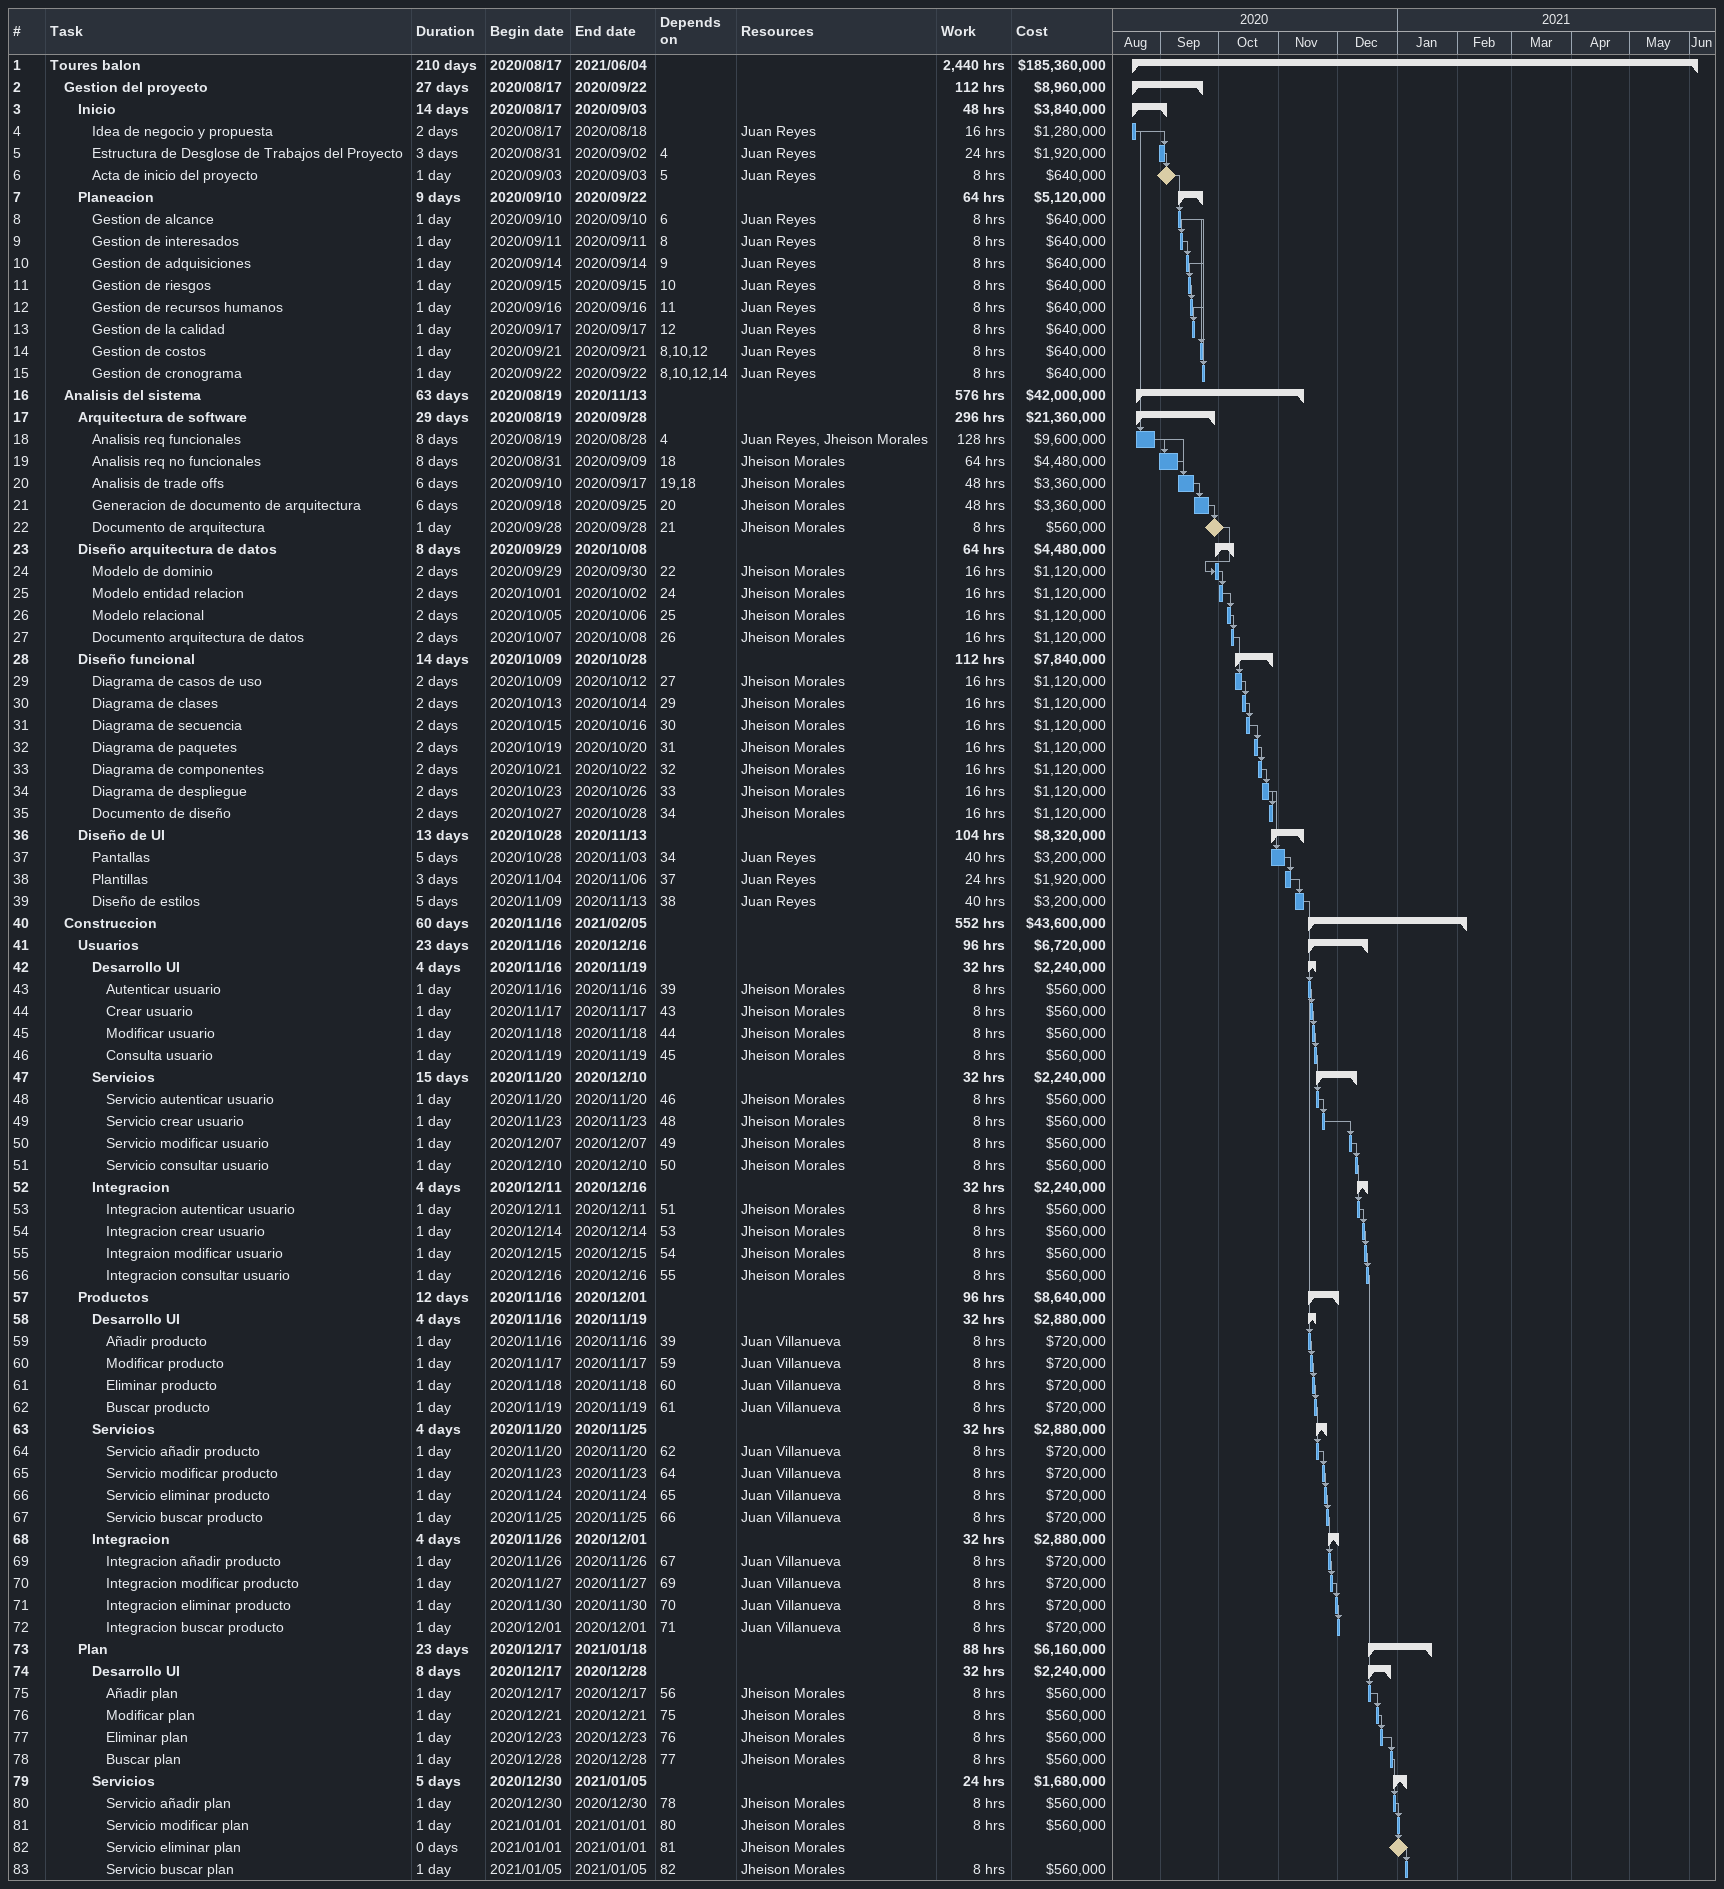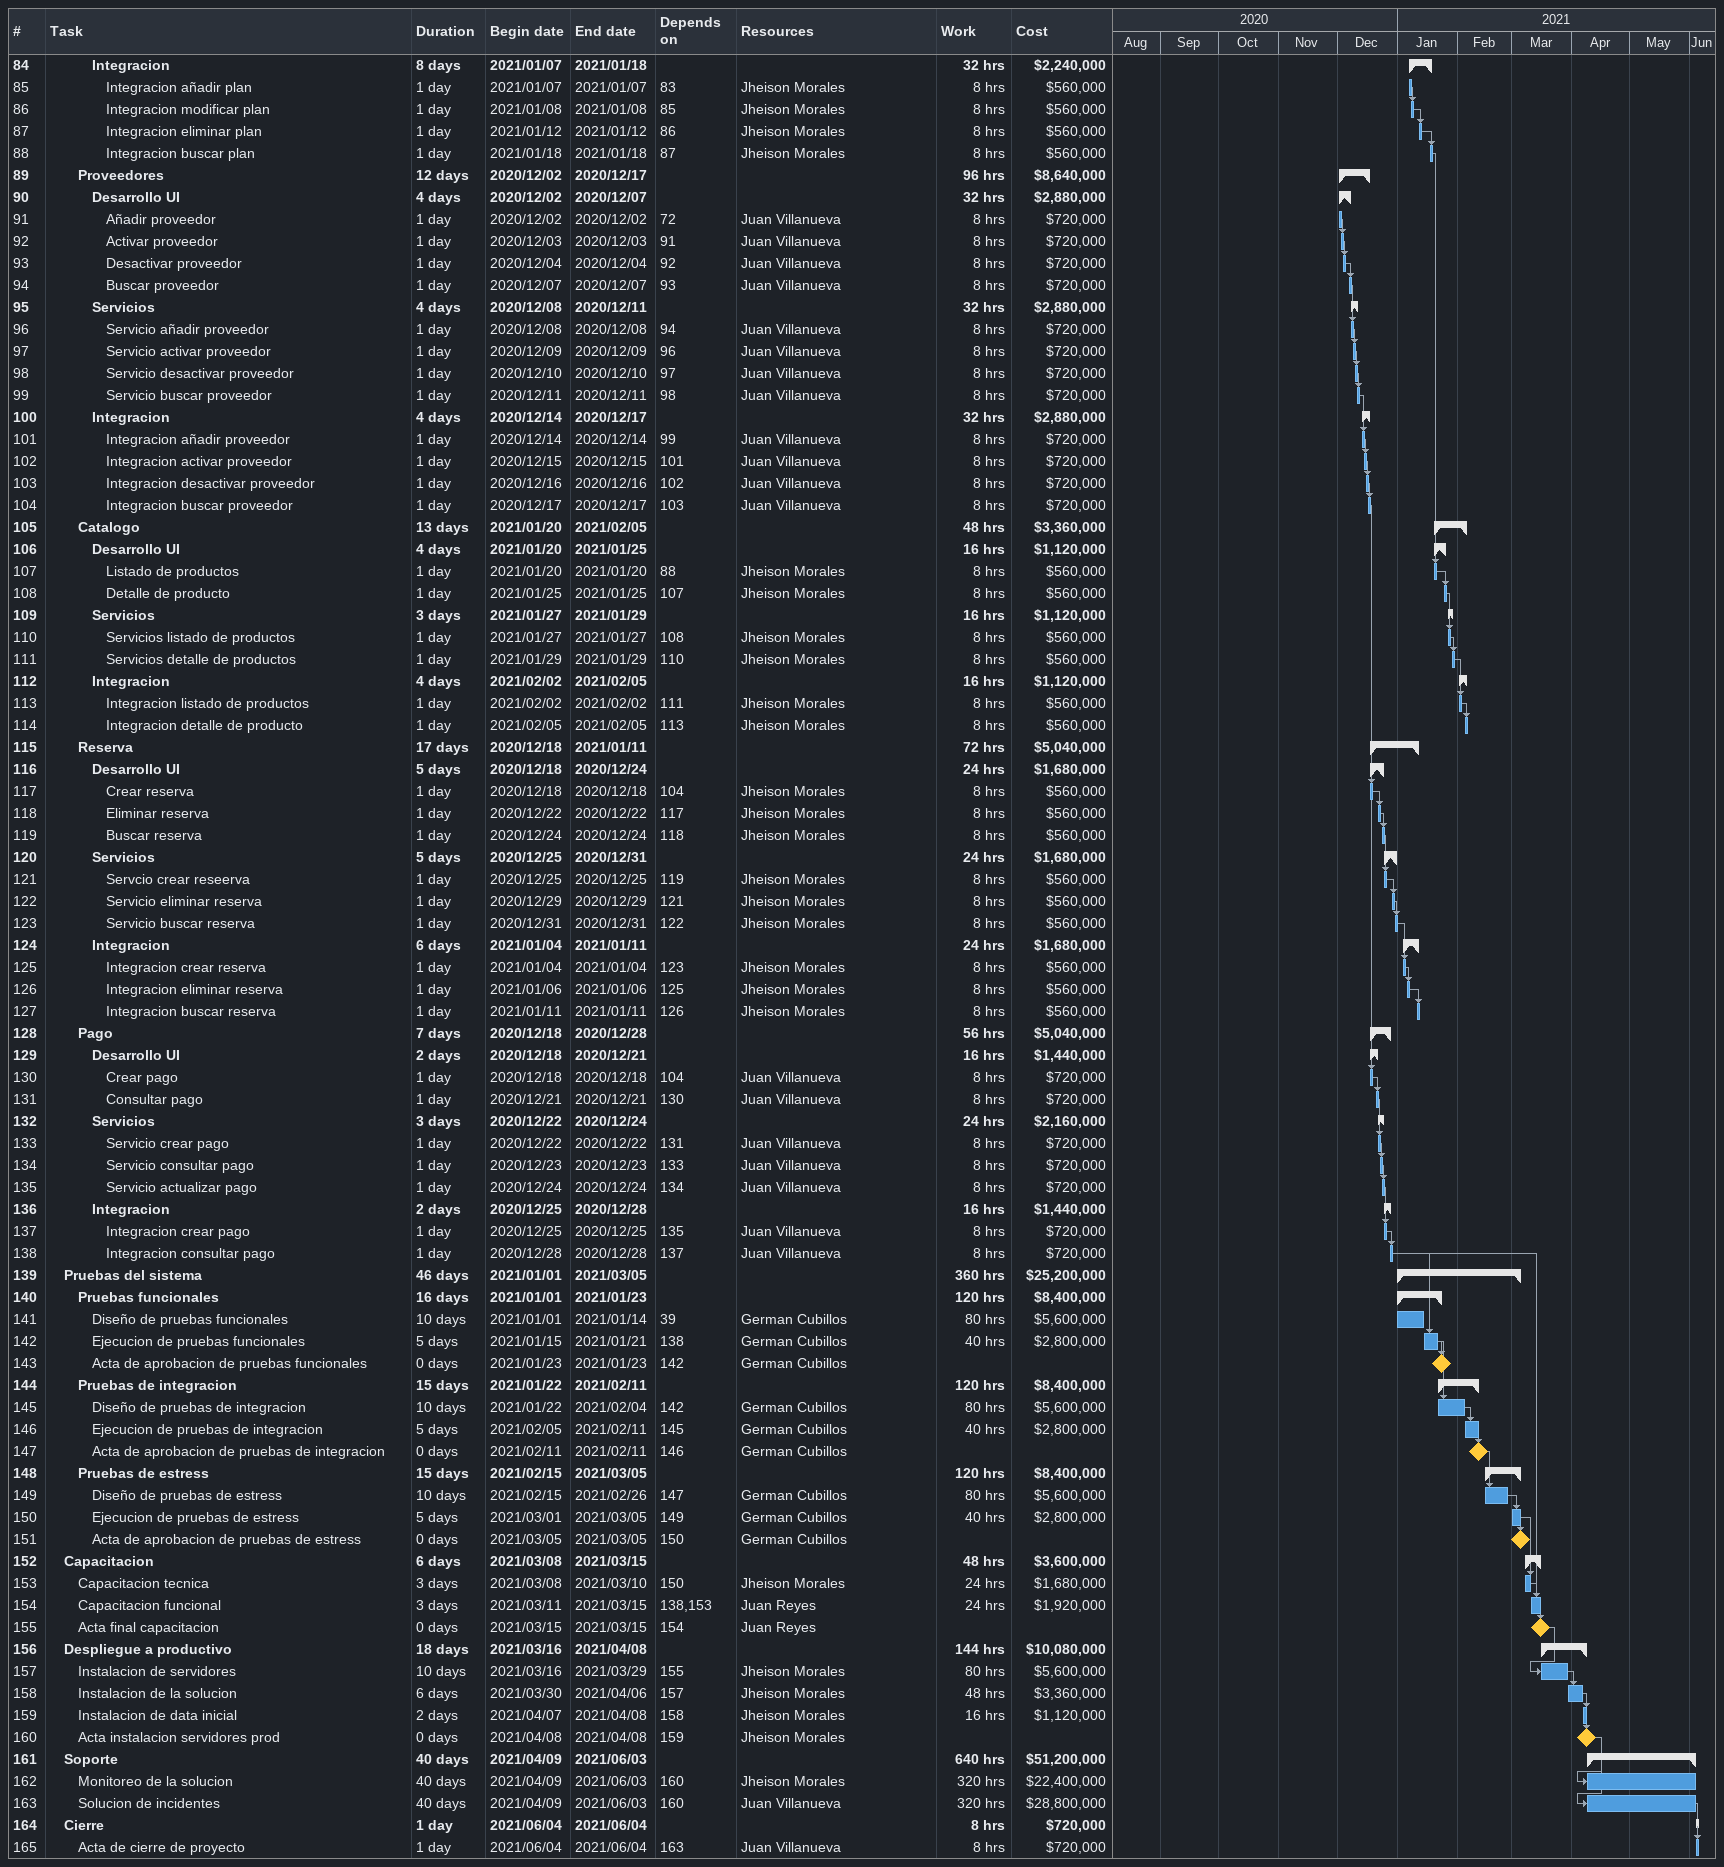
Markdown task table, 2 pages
| ID | Level | Task | Duration | Start | Finish | Predecessors | Resources | Work (h) | Cost ($) |
|---|---|---|---|---|---|---|---|---|---|
| 1 | 1 | **Toures balon** | 210d | 2020-08-17 | 2021-06-04 |  |  | 2440 | 185360000 |
| 2 | 2 | **Gestion del proyecto** | 27d | 2020-08-17 | 2020-09-22 |  |  | 112 | 8960000 |
| 3 | 3 | **Inicio** | 14d | 2020-08-17 | 2020-09-03 |  |  | 48 | 3840000 |
| 4 | 4 | Idea de negocio y propuesta | 2d | 2020-08-17 | 2020-08-18 |  | Juan Reyes | 16 | 1280000 |
| 5 | 4 | Estructura de Desglose de Trabajos del Proyecto | 3d | 2020-08-31 | 2020-09-02 | 4 | Juan Reyes | 24 | 1920000 |
| 6 | 4 | Acta de inicio del proyecto | 1d | 2020-09-03 | 2020-09-03 | 5 | Juan Reyes | 8 | 640000 |
| 7 | 3 | **Planeacion** | 9d | 2020-09-10 | 2020-09-22 |  |  | 64 | 5120000 |
| 8 | 4 | Gestion de alcance | 1d | 2020-09-10 | 2020-09-10 | 6 | Juan Reyes | 8 | 640000 |
| 9 | 4 | Gestion de interesados | 1d | 2020-09-11 | 2020-09-11 | 8 | Juan Reyes | 8 | 640000 |
| 10 | 4 | Gestion de adquisiciones | 1d | 2020-09-14 | 2020-09-14 | 9 | Juan Reyes | 8 | 640000 |
| 11 | 4 | Gestion de riesgos | 1d | 2020-09-15 | 2020-09-15 | 10 | Juan Reyes | 8 | 640000 |
| 12 | 4 | Gestion de recursos humanos | 1d | 2020-09-16 | 2020-09-16 | 11 | Juan Reyes | 8 | 640000 |
| 13 | 4 | Gestion de la calidad | 1d | 2020-09-17 | 2020-09-17 | 12 | Juan Reyes | 8 | 640000 |
| 14 | 4 | Gestion de costos | 1d | 2020-09-21 | 2020-09-21 | 8, 10, 12 | Juan Reyes | 8 | 640000 |
| 15 | 4 | Gestion de cronograma | 1d | 2020-09-22 | 2020-09-22 | 8, 10, 12, 14 | Juan Reyes | 8 | 640000 |
| 16 | 2 | **Analisis del sistema** | 63d | 2020-08-19 | 2020-11-13 |  |  | 576 | 42000000 |
| 17 | 3 | **Arquitectura de software** | 29d | 2020-08-19 | 2020-09-28 |  |  | 296 | 21360000 |
| 18 | 4 | Analisis req funcionales | 8d | 2020-08-19 | 2020-08-28 | 4 | Juan Reyes, Jheison Morales | 128 | 9600000 |
| 19 | 4 | Analisis req no funcionales | 8d | 2020-08-31 | 2020-09-09 | 18 | Jheison Morales | 64 | 4480000 |
| 20 | 4 | Analisis de trade offs | 6d | 2020-09-10 | 2020-09-17 | 19, 18 | Jheison Morales | 48 | 3360000 |
| 21 | 4 | Generacion de documento de arquitectura | 6d | 2020-09-18 | 2020-09-25 | 20 | Jheison Morales | 48 | 3360000 |
| 22 | 4 | Documento de arquitectura | 1d | 2020-09-28 | 2020-09-28 | 21 | Jheison Morales | 8 | 560000 |
| 23 | 3 | **Diseño arquitectura de datos** | 8d | 2020-09-29 | 2020-10-08 |  |  | 64 | 4480000 |
| 24 | 4 | Modelo de dominio | 2d | 2020-09-29 | 2020-09-30 | 22 | Jheison Morales | 16 | 1120000 |
| 25 | 4 | Modelo entidad relacion | 2d | 2020-10-01 | 2020-10-02 | 24 | Jheison Morales | 16 | 1120000 |
| 26 | 4 | Modelo relacional | 2d | 2020-10-05 | 2020-10-06 | 25 | Jheison Morales | 16 | 1120000 |
| 27 | 4 | Documento arquitectura de datos | 2d | 2020-10-07 | 2020-10-08 | 26 | Jheison Morales | 16 | 1120000 |
| 28 | 3 | **Diseño funcional** | 14d | 2020-10-09 | 2020-10-28 |  |  | 112 | 7840000 |
| 29 | 4 | Diagrama de casos de uso | 2d | 2020-10-09 | 2020-10-12 | 27 | Jheison Morales | 16 | 1120000 |
| 30 | 4 | Diagrama de clases | 2d | 2020-10-13 | 2020-10-14 | 29 | Jheison Morales | 16 | 1120000 |
| 31 | 4 | Diagrama de secuencia | 2d | 2020-10-15 | 2020-10-16 | 30 | Jheison Morales | 16 | 1120000 |
| 32 | 4 | Diagrama de paquetes | 2d | 2020-10-19 | 2020-10-20 | 31 | Jheison Morales | 16 | 1120000 |
| 33 | 4 | Diagrama de componentes | 2d | 2020-10-21 | 2020-10-22 | 32 | Jheison Morales | 16 | 1120000 |
| 34 | 4 | Diagrama de despliegue | 2d | 2020-10-23 | 2020-10-26 | 33 | Jheison Morales | 16 | 1120000 |
| 35 | 4 | Documento de diseño | 2d | 2020-10-27 | 2020-10-28 | 34 | Jheison Morales | 16 | 1120000 |
| 36 | 3 | **Diseño de UI** | 13d | 2020-10-28 | 2020-11-13 |  |  | 104 | 8320000 |
| 37 | 4 | Pantallas | 5d | 2020-10-28 | 2020-11-03 | 34 | Juan Reyes | 40 | 3200000 |
| 38 | 4 | Plantillas | 3d | 2020-11-04 | 2020-11-06 | 37 | Juan Reyes | 24 | 1920000 |
| 39 | 4 | Diseño de estilos | 5d | 2020-11-09 | 2020-11-13 | 38 | Juan Reyes | 40 | 3200000 |
| 40 | 2 | **Construccion** | 60d | 2020-11-16 | 2021-02-05 |  |  | 552 | 43600000 |
| 41 | 3 | **Usuarios** | 23d | 2020-11-16 | 2020-12-16 |  |  | 96 | 6720000 |
| 42 | 4 | **Desarrollo UI** | 4d | 2020-11-16 | 2020-11-19 |  |  | 32 | 2240000 |
| 43 | 5 | Autenticar usuario | 1d | 2020-11-16 | 2020-11-16 | 39 | Jheison Morales | 8 | 560000 |
| 44 | 5 | Crear usuario | 1d | 2020-11-17 | 2020-11-17 | 43 | Jheison Morales | 8 | 560000 |
| 45 | 5 | Modificar usuario | 1d | 2020-11-18 | 2020-11-18 | 44 | Jheison Morales | 8 | 560000 |
| 46 | 5 | Consulta usuario | 1d | 2020-11-19 | 2020-11-19 | 45 | Jheison Morales | 8 | 560000 |
| 47 | 4 | **Servicios** | 15d | 2020-11-20 | 2020-12-10 |  |  | 32 | 2240000 |
| 48 | 5 | Servicio autenticar usuario | 1d | 2020-11-20 | 2020-11-20 | 46 | Jheison Morales | 8 | 560000 |
| 49 | 5 | Servicio crear usuario | 1d | 2020-11-23 | 2020-11-23 | 48 | Jheison Morales | 8 | 560000 |
| 50 | 5 | Servicio modificar usuario | 1d | 2020-12-07 | 2020-12-07 | 49 | Jheison Morales | 8 | 560000 |
| 51 | 5 | Servicio consultar usuario | 1d | 2020-12-10 | 2020-12-10 | 50 | Jheison Morales | 8 | 560000 |
| 52 | 4 | **Integracion** | 4d | 2020-12-11 | 2020-12-16 |  |  | 32 | 2240000 |
| 53 | 5 | Integracion autenticar usuario | 1d | 2020-12-11 | 2020-12-11 | 51 | Jheison Morales | 8 | 560000 |
| 54 | 5 | Integracion crear usuario | 1d | 2020-12-14 | 2020-12-14 | 53 | Jheison Morales | 8 | 560000 |
| 55 | 5 | Integraion modificar usuario | 1d | 2020-12-15 | 2020-12-15 | 54 | Jheison Morales | 8 | 560000 |
| 56 | 5 | Integracion consultar usuario | 1d | 2020-12-16 | 2020-12-16 | 55 | Jheison Morales | 8 | 560000 |
| 57 | 3 | **Productos** | 12d | 2020-11-16 | 2020-12-01 |  |  | 96 | 8640000 |
| 58 | 4 | **Desarrollo UI** | 4d | 2020-11-16 | 2020-11-19 |  |  | 32 | 2880000 |
| 59 | 5 | Añadir producto | 1d | 2020-11-16 | 2020-11-16 | 39 | Juan Villanueva | 8 | 720000 |
| 60 | 5 | Modificar producto | 1d | 2020-11-17 | 2020-11-17 | 59 | Juan Villanueva | 8 | 720000 |
| 61 | 5 | Eliminar producto | 1d | 2020-11-18 | 2020-11-18 | 60 | Juan Villanueva | 8 | 720000 |
| 62 | 5 | Buscar producto | 1d | 2020-11-19 | 2020-11-19 | 61 | Juan Villanueva | 8 | 720000 |
| 63 | 4 | **Servicios** | 4d | 2020-11-20 | 2020-11-25 |  |  | 32 | 2880000 |
| 64 | 5 | Servicio añadir producto | 1d | 2020-11-20 | 2020-11-20 | 62 | Juan Villanueva | 8 | 720000 |
| 65 | 5 | Servicio modificar producto | 1d | 2020-11-23 | 2020-11-23 | 64 | Juan Villanueva | 8 | 720000 |
| 66 | 5 | Servicio eliminar producto | 1d | 2020-11-24 | 2020-11-24 | 65 | Juan Villanueva | 8 | 720000 |
| 67 | 5 | Servicio buscar producto | 1d | 2020-11-25 | 2020-11-25 | 66 | Juan Villanueva | 8 | 720000 |
| 68 | 4 | **Integracion** | 4d | 2020-11-26 | 2020-12-01 |  |  | 32 | 2880000 |
| 69 | 5 | Integracion añadir producto | 1d | 2020-11-26 | 2020-11-26 | 67 | Juan Villanueva | 8 | 720000 |
| 70 | 5 | Integracion modificar producto | 1d | 2020-11-27 | 2020-11-27 | 69 | Juan Villanueva | 8 | 720000 |
| 71 | 5 | Integracion eliminar producto | 1d | 2020-11-30 | 2020-11-30 | 70 | Juan Villanueva | 8 | 720000 |
| 72 | 5 | Integracion buscar producto | 1d | 2020-12-01 | 2020-12-01 | 71 | Juan Villanueva | 8 | 720000 |
| 73 | 3 | **Plan** | 23d | 2020-12-17 | 2021-01-18 |  |  | 88 | 6160000 |
| 74 | 4 | **Desarrollo UI** | 8d | 2020-12-17 | 2020-12-28 |  |  | 32 | 2240000 |
| 75 | 5 | Añadir plan | 1d | 2020-12-17 | 2020-12-17 | 56 | Jheison Morales | 8 | 560000 |
| 76 | 5 | Modificar plan | 1d | 2020-12-21 | 2020-12-21 | 75 | Jheison Morales | 8 | 560000 |
| 77 | 5 | Eliminar plan | 1d | 2020-12-23 | 2020-12-23 | 76 | Jheison Morales | 8 | 560000 |
| 78 | 5 | Buscar plan | 1d | 2020-12-28 | 2020-12-28 | 77 | Jheison Morales | 8 | 560000 |
| 79 | 4 | **Servicios** | 5d | 2020-12-30 | 2021-01-05 |  |  | 24 | 1680000 |
| 80 | 5 | Servicio añadir plan | 1d | 2020-12-30 | 2020-12-30 | 78 | Jheison Morales | 8 | 560000 |
| 81 | 5 | Servicio modificar plan | 1d | 2021-01-01 | 2021-01-01 | 80 | Jheison Morales | 8 | 560000 |
| 82 | 5 | Servicio eliminar plan | 0d | 2021-01-01 | 2021-01-01 | 81 | Jheison Morales |  |  |
| 83 | 5 | Servicio buscar plan | 1d | 2021-01-05 | 2021-01-05 | 82 | Jheison Morales | 8 | 560000 |
| 84 | 4 | **Integracion** | 8d | 2021-01-07 | 2021-01-18 |  |  | 32 | 2240000 |
| 85 | 5 | Integracion añadir plan | 1d | 2021-01-07 | 2021-01-07 | 83 | Jheison Morales | 8 | 560000 |
| 86 | 5 | Integracion modificar plan | 1d | 2021-01-08 | 2021-01-08 | 85 | Jheison Morales | 8 | 560000 |
| 87 | 5 | Integracion eliminar plan | 1d | 2021-01-12 | 2021-01-12 | 86 | Jheison Morales | 8 | 560000 |
| 88 | 5 | Integracion buscar plan | 1d | 2021-01-18 | 2021-01-18 | 87 | Jheison Morales | 8 | 560000 |
| 89 | 3 | **Proveedores** | 12d | 2020-12-02 | 2020-12-17 |  |  | 96 | 8640000 |
| 90 | 4 | **Desarrollo UI** | 4d | 2020-12-02 | 2020-12-07 |  |  | 32 | 2880000 |
| 91 | 5 | Añadir proveedor | 1d | 2020-12-02 | 2020-12-02 | 72 | Juan Villanueva | 8 | 720000 |
| 92 | 5 | Activar proveedor | 1d | 2020-12-03 | 2020-12-03 | 91 | Juan Villanueva | 8 | 720000 |
| 93 | 5 | Desactivar proveedor | 1d | 2020-12-04 | 2020-12-04 | 92 | Juan Villanueva | 8 | 720000 |
| 94 | 5 | Buscar proveedor | 1d | 2020-12-07 | 2020-12-07 | 93 | Juan Villanueva | 8 | 720000 |
| 95 | 4 | **Servicios** | 4d | 2020-12-08 | 2020-12-11 |  |  | 32 | 2880000 |
| 96 | 5 | Servicio añadir proveedor | 1d | 2020-12-08 | 2020-12-08 | 94 | Juan Villanueva | 8 | 720000 |
| 97 | 5 | Servicio activar proveedor | 1d | 2020-12-09 | 2020-12-09 | 96 | Juan Villanueva | 8 | 720000 |
| 98 | 5 | Servicio desactivar proveedor | 1d | 2020-12-10 | 2020-12-10 | 97 | Juan Villanueva | 8 | 720000 |
| 99 | 5 | Servicio buscar proveedor | 1d | 2020-12-11 | 2020-12-11 | 98 | Juan Villanueva | 8 | 720000 |
| 100 | 4 | **Integracion** | 4d | 2020-12-14 | 2020-12-17 |  |  | 32 | 2880000 |
| 101 | 5 | Integracion añadir proveedor | 1d | 2020-12-14 | 2020-12-14 | 99 | Juan Villanueva | 8 | 720000 |
| 102 | 5 | Integracion activar proveedor | 1d | 2020-12-15 | 2020-12-15 | 101 | Juan Villanueva | 8 | 720000 |
| 103 | 5 | Integracion desactivar proveedor | 1d | 2020-12-16 | 2020-12-16 | 102 | Juan Villanueva | 8 | 720000 |
| 104 | 5 | Integracion buscar proveedor | 1d | 2020-12-17 | 2020-12-17 | 103 | Juan Villanueva | 8 | 720000 |
| 105 | 3 | **Catalogo** | 13d | 2021-01-20 | 2021-02-05 |  |  | 48 | 3360000 |
| 106 | 4 | **Desarrollo UI** | 4d | 2021-01-20 | 2021-01-25 |  |  | 16 | 1120000 |
| 107 | 5 | Listado de productos | 1d | 2021-01-20 | 2021-01-20 | 88 | Jheison Morales | 8 | 560000 |
| 108 | 5 | Detalle de producto | 1d | 2021-01-25 | 2021-01-25 | 107 | Jheison Morales | 8 | 560000 |
| 109 | 4 | **Servicios** | 3d | 2021-01-27 | 2021-01-29 |  |  | 16 | 1120000 |
| 110 | 5 | Servicios listado de productos | 1d | 2021-01-27 | 2021-01-27 | 108 | Jheison Morales | 8 | 560000 |
| 111 | 5 | Servicios detalle de productos | 1d | 2021-01-29 | 2021-01-29 | 110 | Jheison Morales | 8 | 560000 |
| 112 | 4 | **Integracion** | 4d | 2021-02-02 | 2021-02-05 |  |  | 16 | 1120000 |
| 113 | 5 | Integracion listado de productos | 1d | 2021-02-02 | 2021-02-02 | 111 | Jheison Morales | 8 | 560000 |
| 114 | 5 | Integracion detalle de producto | 1d | 2021-02-05 | 2021-02-05 | 113 | Jheison Morales | 8 | 560000 |
| 115 | 3 | **Reserva** | 17d | 2020-12-18 | 2021-01-11 |  |  | 72 | 5040000 |
| 116 | 4 | **Desarrollo UI** | 5d | 2020-12-18 | 2020-12-24 |  |  | 24 | 1680000 |
| 117 | 5 | Crear reserva | 1d | 2020-12-18 | 2020-12-18 | 104 | Jheison Morales | 8 | 560000 |
| 118 | 5 | Eliminar reserva | 1d | 2020-12-22 | 2020-12-22 | 117 | Jheison Morales | 8 | 560000 |
| 119 | 5 | Buscar reserva | 1d | 2020-12-24 | 2020-12-24 | 118 | Jheison Morales | 8 | 560000 |
| 120 | 4 | **Servicios** | 5d | 2020-12-25 | 2020-12-31 |  |  | 24 | 1680000 |
| 121 | 5 | Servcio crear reseerva | 1d | 2020-12-25 | 2020-12-25 | 119 | Jheison Morales | 8 | 560000 |
| 122 | 5 | Servicio eliminar reserva | 1d | 2020-12-29 | 2020-12-29 | 121 | Jheison Morales | 8 | 560000 |
| 123 | 5 | Servicio buscar reserva | 1d | 2020-12-31 | 2020-12-31 | 122 | Jheison Morales | 8 | 560000 |
| 124 | 4 | **Integracion** | 6d | 2021-01-04 | 2021-01-11 |  |  | 24 | 1680000 |
| 125 | 5 | Integracion crear reserva | 1d | 2021-01-04 | 2021-01-04 | 123 | Jheison Morales | 8 | 560000 |
| 126 | 5 | Integracion eliminar reserva | 1d | 2021-01-06 | 2021-01-06 | 125 | Jheison Morales | 8 | 560000 |
| 127 | 5 | Integracion buscar reserva | 1d | 2021-01-11 | 2021-01-11 | 126 | Jheison Morales | 8 | 560000 |
| 128 | 3 | **Pago** | 7d | 2020-12-18 | 2020-12-28 |  |  | 56 | 5040000 |
| 129 | 4 | **Desarrollo UI** | 2d | 2020-12-18 | 2020-12-21 |  |  | 16 | 1440000 |
| 130 | 5 | Crear pago | 1d | 2020-12-18 | 2020-12-18 | 104 | Juan Villanueva | 8 | 720000 |
| 131 | 5 | Consultar pago | 1d | 2020-12-21 | 2020-12-21 | 130 | Juan Villanueva | 8 | 720000 |
| 132 | 4 | **Servicios** | 3d | 2020-12-22 | 2020-12-24 |  |  | 24 | 2160000 |
| 133 | 5 | Servicio crear pago | 1d | 2020-12-22 | 2020-12-22 | 131 | Juan Villanueva | 8 | 720000 |
| 134 | 5 | Servicio consultar pago | 1d | 2020-12-23 | 2020-12-23 | 133 | Juan Villanueva | 8 | 720000 |
| 135 | 5 | Servicio actualizar pago | 1d | 2020-12-24 | 2020-12-24 | 134 | Juan Villanueva | 8 | 720000 |
| 136 | 4 | **Integracion** | 2d | 2020-12-25 | 2020-12-28 |  |  | 16 | 1440000 |
| 137 | 5 | Integracion crear pago | 1d | 2020-12-25 | 2020-12-25 | 135 | Juan Villanueva | 8 | 720000 |
| 138 | 5 | Integracion consultar pago | 1d | 2020-12-28 | 2020-12-28 | 137 | Juan Villanueva | 8 | 720000 |
| 139 | 2 | **Pruebas del sistema** | 46d | 2021-01-01 | 2021-03-05 |  |  | 360 | 25200000 |
| 140 | 3 | **Pruebas funcionales** | 16d | 2021-01-01 | 2021-01-23 |  |  | 120 | 8400000 |
| 141 | 4 | Diseño de pruebas funcionales | 10d | 2021-01-01 | 2021-01-14 | 39 | German Cubillos | 80 | 5600000 |
| 142 | 4 | Ejecucion de pruebas funcionales | 5d | 2021-01-15 | 2021-01-21 | 138 | German Cubillos | 40 | 2800000 |
| 143 | 4 | Acta de aprobacion de pruebas funcionales | 0d | 2021-01-23 | 2021-01-23 | 142 | German Cubillos |  |  |
| 144 | 3 | **Pruebas de integracion** | 15d | 2021-01-22 | 2021-02-11 |  |  | 120 | 8400000 |
| 145 | 4 | Diseño de pruebas de integracion | 10d | 2021-01-22 | 2021-02-04 | 142 | German Cubillos | 80 | 5600000 |
| 146 | 4 | Ejecucion de pruebas de integracion | 5d | 2021-02-05 | 2021-02-11 | 145 | German Cubillos | 40 | 2800000 |
| 147 | 4 | Acta de aprobacion de pruebas de integracion | 0d | 2021-02-11 | 2021-02-11 | 146 | German Cubillos |  |  |
| 148 | 3 | **Pruebas de estress** | 15d | 2021-02-15 | 2021-03-05 |  |  | 120 | 8400000 |
| 149 | 4 | Diseño de pruebas de estress | 10d | 2021-02-15 | 2021-02-26 | 147 | German Cubillos | 80 | 5600000 |
| 150 | 4 | Ejecucion de pruebas de estress | 5d | 2021-03-01 | 2021-03-05 | 149 | German Cubillos | 40 | 2800000 |
| 151 | 4 | Acta de aprobacion de pruebas de estress | 0d | 2021-03-05 | 2021-03-05 | 150 | German Cubillos |  |  |
| 152 | 2 | **Capacitacion** | 6d | 2021-03-08 | 2021-03-15 |  |  | 48 | 3600000 |
| 153 | 3 | Capacitacion tecnica | 3d | 2021-03-08 | 2021-03-10 | 150 | Jheison Morales | 24 | 1680000 |
| 154 | 3 | Capacitacion funcional | 3d | 2021-03-11 | 2021-03-15 | 138, 153 | Juan Reyes | 24 | 1920000 |
| 155 | 3 | Acta final capacitacion | 0d | 2021-03-15 | 2021-03-15 | 154 | Juan Reyes |  |  |
| 156 | 2 | **Despliegue a productivo** | 18d | 2021-03-16 | 2021-04-08 |  |  | 144 | 10080000 |
| 157 | 3 | Instalacion de servidores | 10d | 2021-03-16 | 2021-03-29 | 155 | Jheison Morales | 80 | 5600000 |
| 158 | 3 | Instalacion de la solucion | 6d | 2021-03-30 | 2021-04-06 | 157 | Jheison Morales | 48 | 3360000 |
| 159 | 3 | Instalacion de data inicial | 2d | 2021-04-07 | 2021-04-08 | 158 | Jheison Morales | 16 | 1120000 |
| 160 | 3 | Acta instalacion servidores prod | 0d | 2021-04-08 | 2021-04-08 | 159 | Jheison Morales |  |  |
| 161 | 2 | **Soporte** | 40d | 2021-04-09 | 2021-06-03 |  |  | 640 | 51200000 |
| 162 | 3 | Monitoreo de la solucion | 40d | 2021-04-09 | 2021-06-03 | 160 | Jheison Morales | 320 | 22400000 |
| 163 | 3 | Solucion de incidentes | 40d | 2021-04-09 | 2021-06-03 | 160 | Juan Villanueva | 320 | 28800000 |
| 164 | 2 | **Cierre** | 1d | 2021-06-04 | 2021-06-04 |  |  | 8 | 720000 |
| 165 | 3 | Acta de cierre de proyecto | 1d | 2021-06-04 | 2021-06-04 | 163 | Juan Villanueva | 8 | 720000 |
